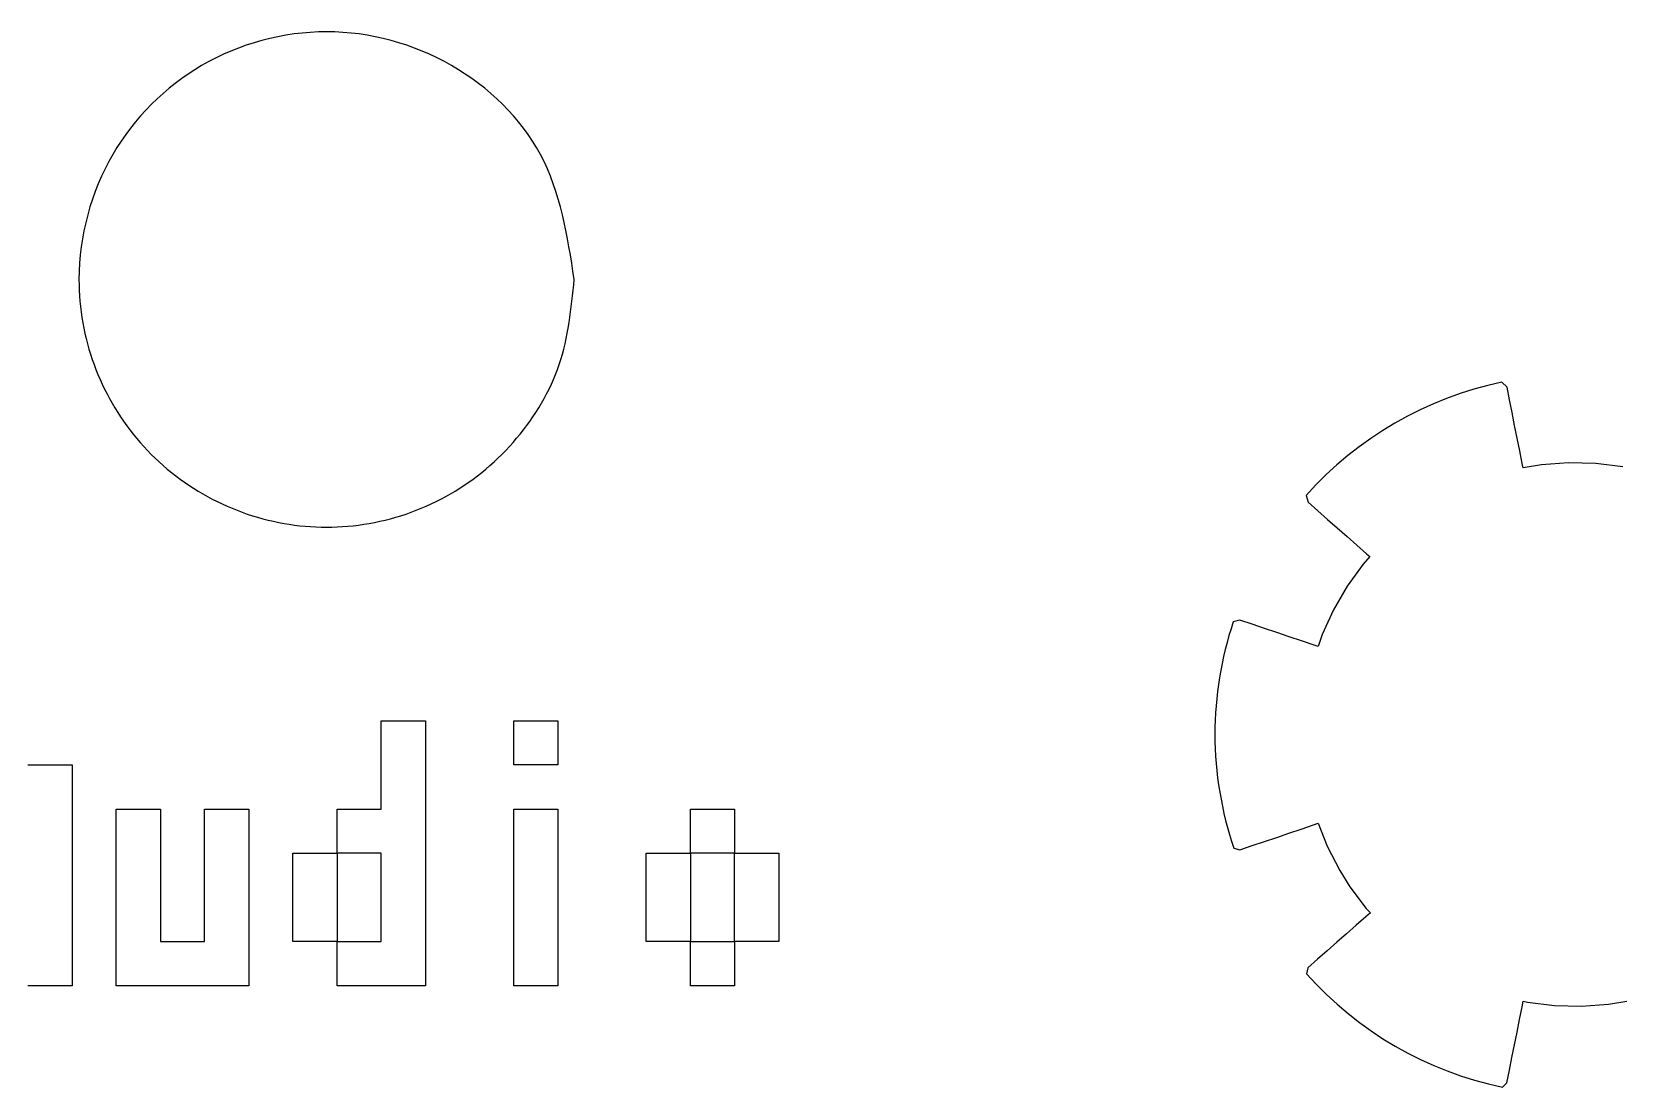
# Model space of a CAD drawing. Extents: x 3 to 110, y 3 to 131.
# Drawn here: x 20.54 to 40.85, y 24.18 to 37.66 of the extents above; entities that cross this region are included whole.
import ezdxf

# ---------------------------------------------------------------- set-up
doc = ezdxf.new("R2010")
doc.units = 0
doc.layers.add('engravings', color=7, linetype='CONTINUOUS')
doc.layers.add('Layer_1', color=7, linetype='CONTINUOUS')

msp = doc.modelspace()

# ---------------------------------------------------------------- linework, layer by layer
at = {"layer": 'engravings', "color": 7}
for p, q in [((25.007804, 27.73053), (25.007804, 28.85859)), ((25.007804, 28.85859), (25.571831, 28.85859)), ((25.571831, 28.85859), (25.571831, 25.47443)), ((26.699884, 28.29456), (26.699884, 28.85859)), ((26.699884, 28.85859), (27.263911, 28.85859)), ((27.263911, 28.85859), (27.263911, 28.29456)), ((20.495592, 28.29456), (21.059618, 28.29456)), ((21.059618, 28.29456), (21.059618, 25.47443)), ((27.263911, 28.29456), (26.699884, 28.29456)), ((21.623645, 25.47443), (21.623645, 27.73053)), ((21.623645, 27.73053), (22.187671, 27.73053)), ((22.187671, 27.73053), (22.187671, 26.03845)), ((22.751698, 26.03845), (22.751698, 27.73053)), ((22.751698, 27.73053), (23.315725, 27.73053)), ((23.315725, 27.73053), (23.315725, 25.47443)), ((24.443778, 27.16651), (24.443778, 27.73053)), ((24.443778, 27.73053), (25.007804, 27.73053)), ((26.699884, 25.47443), (26.699884, 27.73053)), ((26.699884, 27.73053), (27.263911, 27.73053)), ((27.263911, 27.73053), (27.263911, 25.47443)), ((28.955991, 27.16651), (28.955991, 27.73053)), ((28.955991, 27.73053), (29.520017, 27.73053)), ((29.520017, 27.73053), (29.520017, 27.16651)), ((23.879751, 26.03845), (23.879751, 27.16651)), ((23.879751, 27.16651), (24.443778, 27.16651)), ((24.443778, 27.16651), (24.443778, 26.03845)), ((25.007804, 27.16651), (24.443778, 27.16651)), ((25.007804, 26.03845), (25.007804, 27.16651)), ((28.391964, 26.03845), (28.391964, 27.16651)), ((28.391964, 27.16651), (28.955991, 27.16651)), ((28.955991, 27.16651), (28.955991, 26.03845)), ((29.520017, 27.16651), (28.955991, 27.16651)), ((29.520017, 26.03845), (29.520017, 27.16651)), ((29.520017, 27.16651), (30.084044, 27.16651)), ((30.084044, 27.16651), (30.084044, 26.03845)), ((22.187671, 26.03845), (22.751698, 26.03845)), ((24.443778, 26.03845), (23.879751, 26.03845)), ((24.443778, 25.47443), (24.443778, 26.03845)), ((24.443778, 26.03845), (25.007804, 26.03845)), ((28.955991, 26.03845), (28.391964, 26.03845)), ((28.955991, 25.47443), (28.955991, 26.03845)), ((28.955991, 26.03845), (29.520017, 26.03845)), ((29.520017, 26.03845), (29.520017, 25.47443)), ((30.084044, 26.03845), (29.520017, 26.03845)), ((21.059618, 25.47443), (20.495592, 25.47443)), ((23.315725, 25.47443), (21.623645, 25.47443)), ((25.571831, 25.47443), (24.443778, 25.47443)), ((27.263911, 25.47443), (26.699884, 25.47443)), ((29.520017, 25.47443), (28.955991, 25.47443))]:
    msp.add_line(p, q, dxfattribs=at)
at = {"layer": 'Layer_1', "color": 7}
for p, q in [((27.473482, 34.49373), (27.473482, 34.49373)), ((38.96399, 33.09195), (38.78846, 33.03675)), ((39.142, 33.14025), (38.96399, 33.09195)), ((39.32233, 33.18145), (39.142, 33.14025)), ((39.38643, 33.11735), (39.32233, 33.18145)), ((39.41903, 32.95509), (39.38643, 33.11735)), ((38.44569, 32.90585), (38.27881, 32.83045)), ((38.61564, 32.97465), (38.44569, 32.90585)), ((38.78846, 33.03675), (38.61564, 32.97465)), ((39.45103, 32.79282), (39.41903, 32.95509)), ((38.11519, 32.74845), (37.95502, 32.66005)), ((38.27881, 32.83045), (38.11519, 32.74845)), ((39.48363, 32.63056), (39.45103, 32.79282)), ((37.79849, 32.56535), (37.64579, 32.46449)), ((37.95502, 32.66005), (37.79849, 32.56535)), ((39.51623, 32.46881), (39.48363, 32.63056)), ((37.49711, 32.35755), (37.35264, 32.24465)), ((37.64579, 32.46449), (37.49711, 32.35755)), ((39.54883, 32.30655), (39.51623, 32.46881)), ((39.58143, 32.1448), (39.54883, 32.30655)), ((37.21257, 32.12588), (37.07709, 32.00137)), ((37.35264, 32.24465), (37.21257, 32.12588)), ((39.59393, 32.0869), (39.58143, 32.1448)), ((39.82802, 32.1277), (39.59393, 32.0869)), ((40.17373, 32.153), (39.82802, 32.1277)), ((40.521, 32.144), (40.17373, 32.153)), ((40.86464, 32.1001), (40.521, 32.144)), ((37.07709, 32.00137), (36.94639, 31.87122)), ((36.94639, 31.87122), (36.82067, 31.73555)), ((36.82067, 31.73555), (36.84497, 31.64975)), ((36.84497, 31.64975), (36.96951, 31.53968)), ((36.96951, 31.53968), (37.09456, 31.43012)), ((37.09456, 31.43012), (37.2191, 31.32005)), ((37.2191, 31.32005), (37.34364, 31.20998)), ((37.34364, 31.20998), (37.46922, 31.10043)), ((37.46922, 31.10043), (37.59376, 30.99087)), ((37.63406, 30.95517), (37.54826, 30.85597)), ((37.59376, 30.99087), (37.63406, 30.95517)), ((37.54826, 30.85597), (37.34517, 30.57485)), ((37.34517, 30.57485), (37.17051, 30.27461)), ((37.17051, 30.27461), (37.02684, 29.95887)), ((35.88995, 30.12102), (35.86195, 30.03382)), ((35.97525, 30.14372), (35.88995, 30.12102)), ((36.13286, 30.09052), (35.97525, 30.14372)), ((36.29048, 30.03732), (36.13286, 30.09052)), ((35.81115, 29.85792), (35.78845, 29.76932)), ((35.83565, 29.94612), (35.81115, 29.85792)), ((35.86195, 30.03382), (35.83565, 29.94612)), ((36.44809, 29.98412), (36.29048, 30.03732)), ((36.6057, 29.93092), (36.44809, 29.98412)), ((36.76331, 29.87772), (36.6057, 29.93092)), ((36.92144, 29.82452), (36.76331, 29.87772)), ((37.02684, 29.95887), (36.97464, 29.80642)), ((35.76745, 29.68032), (35.74825, 29.59092)), ((35.78845, 29.76932), (35.76745, 29.68032)), ((36.97464, 29.80642), (36.92144, 29.82452)), ((35.73085, 29.50122), (35.71525, 29.41122)), ((35.74825, 29.59092), (35.73085, 29.50122)), ((35.70145, 29.32092), (35.68945, 29.23032)), ((35.71525, 29.41122), (35.70145, 29.32092)), ((35.67125, 29.04852), (35.66425, 28.95732)), ((35.67925, 29.13952), (35.67125, 29.04852)), ((35.68945, 29.23032), (35.67925, 29.13952)), ((35.65925, 28.86592), (35.65625, 28.77442)), ((35.66425, 28.95732), (35.65925, 28.86592)), ((35.65625, 28.77442), (35.65525, 28.68282)), ((35.65525, 28.68282), (35.65625, 28.59022)), ((35.65625, 28.59022), (35.65925, 28.49772)), ((35.65925, 28.49772), (35.66425, 28.40542)), ((35.66425, 28.40542), (35.67125, 28.31322)), ((35.67125, 28.31322), (35.68025, 28.22122)), ((35.68025, 28.22122), (35.69085, 28.12942)), ((35.69085, 28.12942), (35.70325, 28.03792)), ((35.70325, 28.03792), (35.71745, 27.94672)), ((35.71745, 27.94672), (35.73355, 27.85582)), ((35.73355, 27.85582), (35.75145, 27.76522)), ((35.75145, 27.76522), (35.77115, 27.67502)), ((35.77115, 27.67502), (35.79265, 27.58512)), ((35.79265, 27.58512), (35.81595, 27.49572)), ((35.81595, 27.49572), (35.84105, 27.40672)), ((35.84105, 27.40672), (35.86795, 27.31822)), ((36.44447, 27.36812), (36.60053, 27.42082)), ((36.60053, 27.42082), (36.75711, 27.47352)), ((36.75711, 27.47352), (36.91317, 27.52672)), ((36.91317, 27.52672), (36.97627, 27.54792)), ((36.97627, 27.54792), (37.09151, 27.25544)), ((35.86795, 27.31822), (35.89665, 27.23022)), ((35.89665, 27.23022), (35.97525, 27.20952)), ((35.97525, 27.20952), (36.13131, 27.26272)), ((36.13131, 27.26272), (36.28789, 27.31542)), ((36.28789, 27.31542), (36.44447, 27.36812)), ((37.09151, 27.25544), (37.24913, 26.94693)), ((37.24913, 26.94693), (37.37935, 26.73867)), ((37.37935, 26.73867), (37.58812, 26.46117)), ((37.64132, 26.40327), (37.58502, 26.35417)), ((37.58812, 26.46117), (37.64132, 26.40327)), ((37.46152, 26.24565), (37.33801, 26.13713)), ((37.58502, 26.35417), (37.46152, 26.24565)), ((37.2145, 26.02861), (37.091, 25.92009)), ((37.33801, 26.13713), (37.2145, 26.02861)), ((36.96801, 25.81157), (36.8445, 25.70305)), ((37.091, 25.92009), (36.96801, 25.81157)), ((36.8445, 25.70305), (36.8238, 25.62765)), ((36.8238, 25.62765), (36.94958, 25.49158)), ((36.94958, 25.49158), (37.08035, 25.36106)), ((37.08035, 25.36106), (37.21592, 25.23619)), ((37.21592, 25.23619), (37.35611, 25.11708)), ((39.54716, 25.04222), (39.57916, 25.20293)), ((39.57916, 25.20293), (39.59416, 25.27633)), ((39.59416, 25.27633), (39.64636, 25.26553)), ((39.64636, 25.26553), (39.99104, 25.22163)), ((39.99104, 25.22163), (40.33727, 25.21263)), ((40.33727, 25.21263), (40.68402, 25.23743)), ((40.68402, 25.23743), (40.91707, 25.27773)), ((37.35611, 25.11708), (37.50072, 25.00385)), ((37.50072, 25.00385), (37.64956, 24.8966)), ((39.51516, 24.88099), (39.54716, 25.04222)), ((37.64956, 24.8966), (37.80244, 24.79545)), ((37.80244, 24.79545), (37.95917, 24.70055)), ((39.48256, 24.71976), (39.51516, 24.88099)), ((37.95917, 24.70055), (38.11955, 24.61195)), ((38.11955, 24.61195), (38.2834, 24.52975)), ((39.44996, 24.55853), (39.48256, 24.71976)), ((38.2834, 24.52975), (38.45052, 24.45405)), ((38.45052, 24.45405), (38.62072, 24.38505)), ((38.62072, 24.38505), (38.79382, 24.32275)), ((39.38536, 24.23555), (39.41796, 24.39678)), ((39.41796, 24.39678), (39.44996, 24.55853)), ((38.79382, 24.32275), (38.96962, 24.26735)), ((38.96962, 24.26735), (39.14793, 24.21895)), ((39.14793, 24.21895), (39.32856, 24.17765)), ((39.32856, 24.17765), (39.38536, 24.23555))]:
    msp.add_line(p, q, dxfattribs=at)
msp.add_open_spline([(27.473482, 34.49373), (27.435692, 34.123937), (27.360651, 33.389643), (26.778461, 32.419263), (25.926035, 31.697809), (24.870469, 31.315178), (23.750385, 31.315167), (22.696321, 31.697841), (21.837898, 32.419147), (21.277989, 33.390071), (21.04819, 34.676037), (21.444707, 36.150855), (22.653725, 37.35913), (24.313423, 37.807606), (25.956054, 37.35937), (27.215261, 36.149915), (27.386549, 35.051304), (27.473482, 34.49373)], degree=3, knots=[0, 0, 0, 0, 1.10375, 2.191703, 3.295453, 4.399203, 5.487156, 6.590906, 7.694656, 8.78261, 9.886359, 11.540127, 13.144845, 14.798613, 16.452381, 18.057098, 19.710866, 19.710866, 19.710866, 19.710866], dxfattribs=at)

doc.saveas('drawing.dxf')
